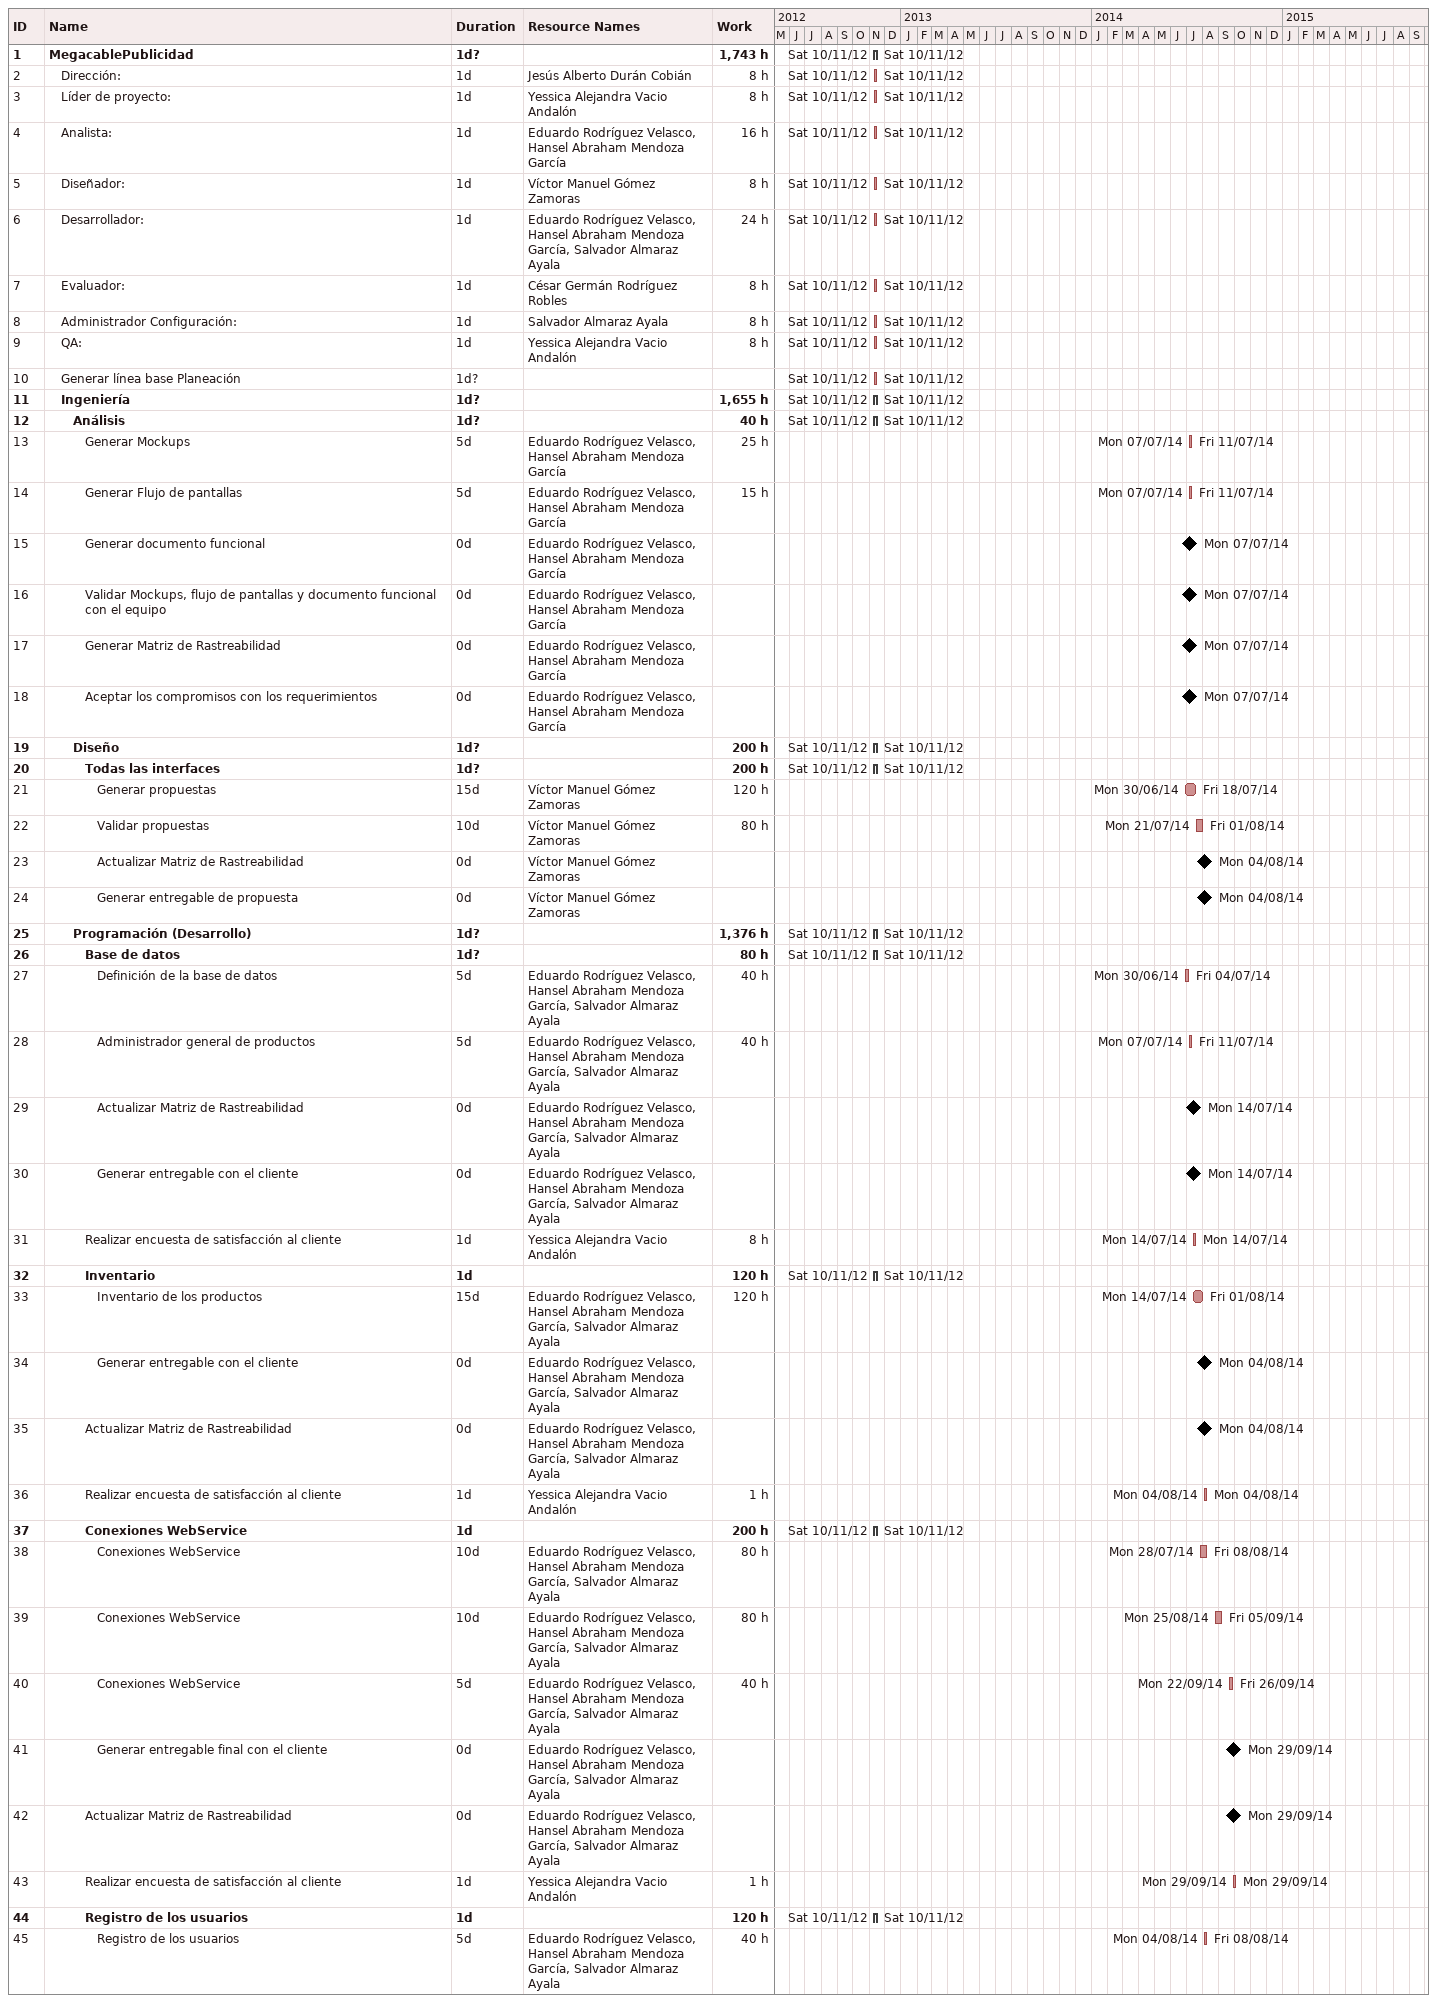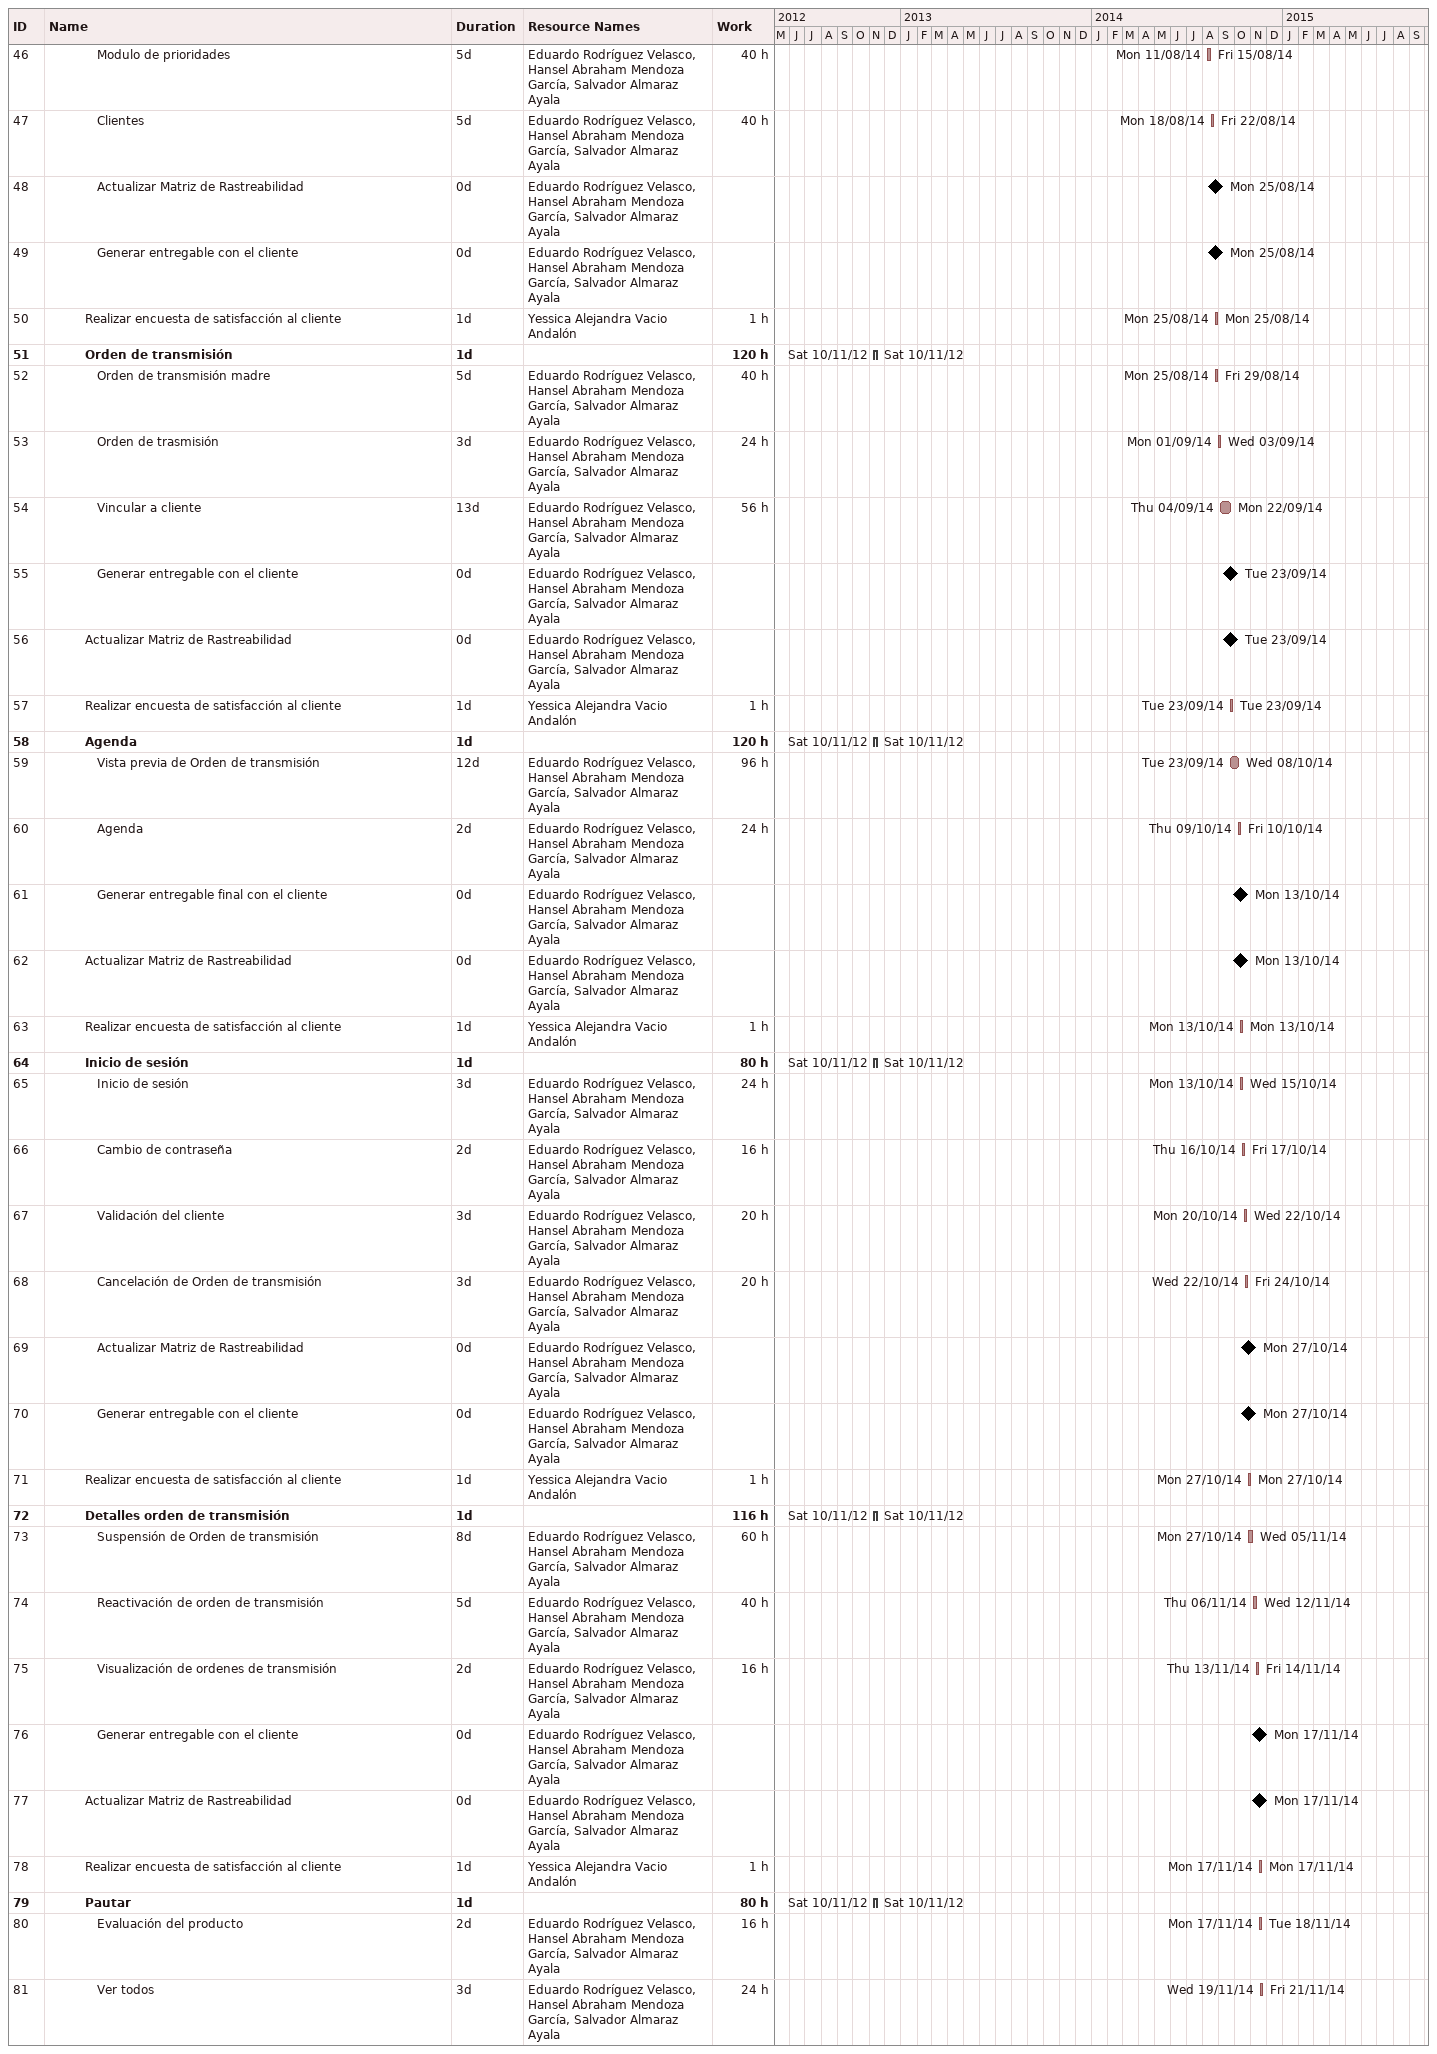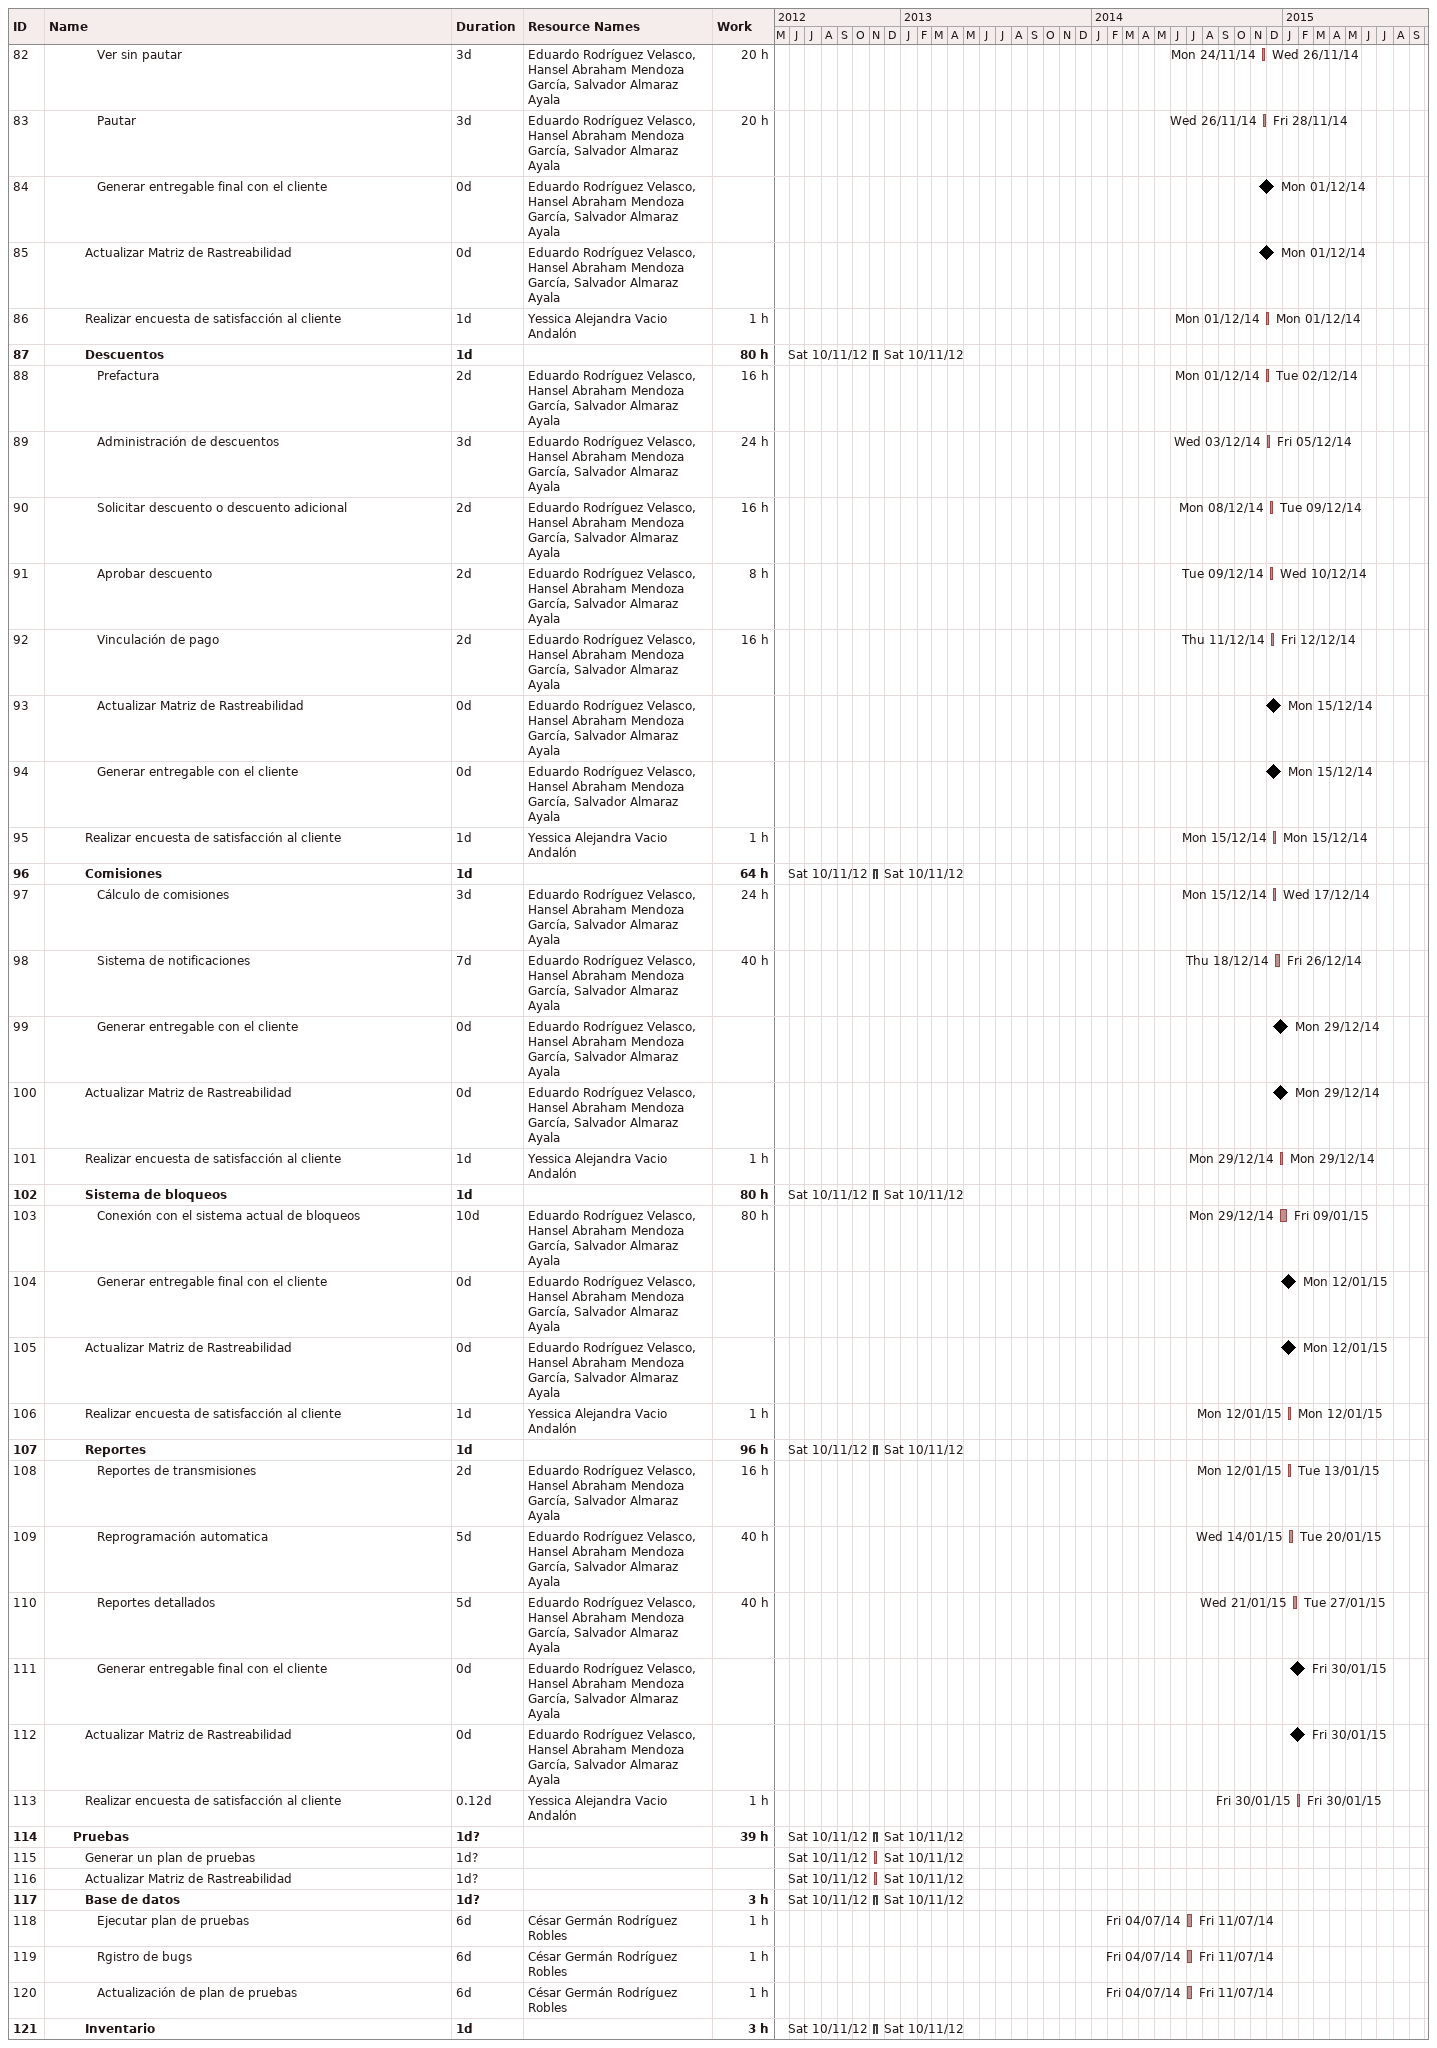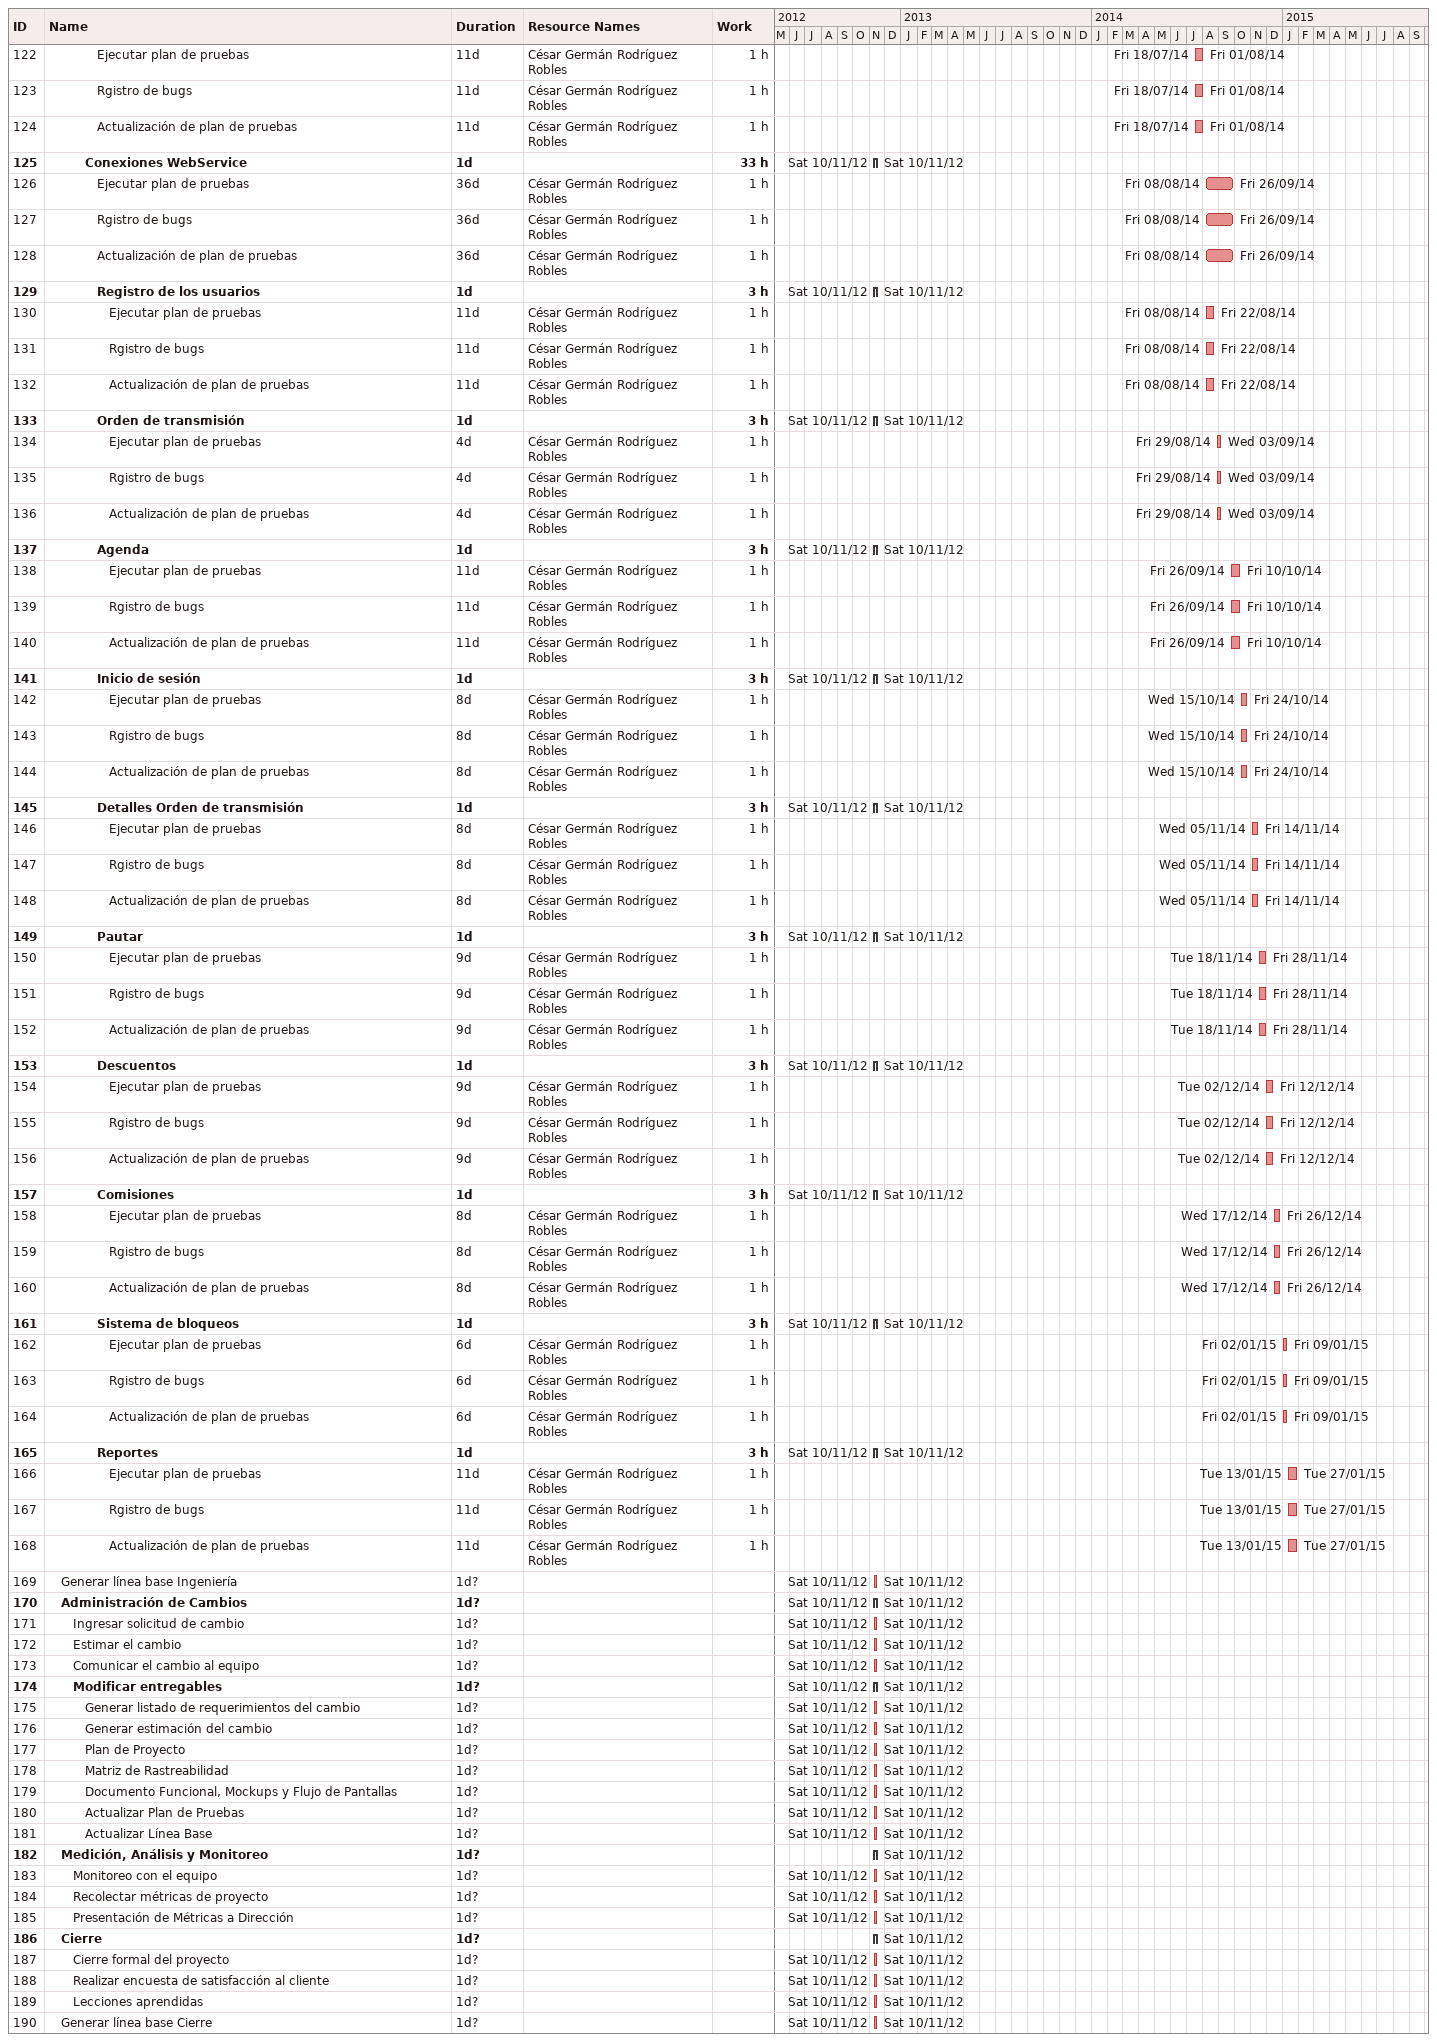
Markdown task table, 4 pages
| ID | Level | Task | Duration | Start | Finish | Resources | Work (h) |
|---|---|---|---|---|---|---|---|
| 1 | 1 | **MegacablePublicidad** | 1d? | 2012-11-10 | 2012-11-10 |  | 1743 |
| 2 | 2 | Dirección: | 1d | 2012-11-10 | 2012-11-10 | Jesús Alberto Durán Cobián | 8 |
| 3 | 2 | Líder de proyecto: | 1d | 2012-11-10 | 2012-11-10 | Yessica Alejandra Vacio Andalón | 8 |
| 4 | 2 | Analista: | 1d | 2012-11-10 | 2012-11-10 | Eduardo Rodríguez Velasco, Hansel Abraham Mendoza García | 16 |
| 5 | 2 | Diseñador: | 1d | 2012-11-10 | 2012-11-10 | Víctor Manuel Gómez Zamoras | 8 |
| 6 | 2 | Desarrollador: | 1d | 2012-11-10 | 2012-11-10 | Eduardo Rodríguez Velasco, Hansel Abraham Mendoza García, Salvador Almaraz Ayala | 24 |
| 7 | 2 | Evaluador: | 1d | 2012-11-10 | 2012-11-10 | César Germán Rodríguez Robles | 8 |
| 8 | 2 | Administrador Configuración: | 1d | 2012-11-10 | 2012-11-10 | Salvador Almaraz Ayala | 8 |
| 9 | 2 | QA: | 1d | 2012-11-10 | 2012-11-10 | Yessica Alejandra Vacio Andalón | 8 |
| 10 | 2 | Generar línea base Planeación | 1d? | 2012-11-10 | 2012-11-10 |  |  |
| 11 | 2 | **Ingeniería** | 1d? | 2012-11-10 | 2012-11-10 |  | 1655 |
| 12 | 3 | **Análisis** | 1d? | 2012-11-10 | 2012-11-10 |  | 40 |
| 13 | 4 | Generar Mockups | 5d | 2014-07-07 | 2014-07-11 | Eduardo Rodríguez Velasco, Hansel Abraham Mendoza García | 25 |
| 14 | 4 | Generar Flujo de pantallas | 5d | 2014-07-07 | 2014-07-11 | Eduardo Rodríguez Velasco, Hansel Abraham Mendoza García | 15 |
| 15 | 4 | Generar documento funcional | 0d | 2014-07-07 | 2014-07-07 | Eduardo Rodríguez Velasco, Hansel Abraham Mendoza García |  |
| 16 | 4 | Validar Mockups, flujo de pantallas y documento funcional con el equipo | 0d | 2014-07-07 | 2014-07-07 | Eduardo Rodríguez Velasco, Hansel Abraham Mendoza García |  |
| 17 | 4 | Generar Matriz de Rastreabilidad | 0d | 2014-07-07 | 2014-07-07 | Eduardo Rodríguez Velasco, Hansel Abraham Mendoza García |  |
| 18 | 4 | Aceptar los compromisos con los requerimientos | 0d | 2014-07-07 | 2014-07-07 | Eduardo Rodríguez Velasco, Hansel Abraham Mendoza García |  |
| 19 | 3 | **Diseño** | 1d? | 2012-11-10 | 2012-11-10 |  | 200 |
| 20 | 4 | **Todas las interfaces** | 1d? | 2012-11-10 | 2012-11-10 |  | 200 |
| 21 | 5 | Generar propuestas | 15d | 2014-06-30 | 2014-07-18 | Víctor Manuel Gómez Zamoras | 120 |
| 22 | 5 | Validar propuestas | 10d | 2014-07-21 | 2014-08-01 | Víctor Manuel Gómez Zamoras | 80 |
| 23 | 5 | Actualizar Matriz de Rastreabilidad | 0d | 2014-08-04 | 2014-08-04 | Víctor Manuel Gómez Zamoras |  |
| 24 | 5 | Generar entregable de propuesta | 0d | 2014-08-04 | 2014-08-04 | Víctor Manuel Gómez Zamoras |  |
| 25 | 3 | **Programación (Desarrollo)** | 1d? | 2012-11-10 | 2012-11-10 |  | 1376 |
| 26 | 4 | **Base de datos** | 1d? | 2012-11-10 | 2012-11-10 |  | 80 |
| 27 | 5 | Definición de la base de datos | 5d | 2014-06-30 | 2014-07-04 | Eduardo Rodríguez Velasco, Hansel Abraham Mendoza García, Salvador Almaraz Ayala | 40 |
| 28 | 5 | Administrador general de productos | 5d | 2014-07-07 | 2014-07-11 | Eduardo Rodríguez Velasco, Hansel Abraham Mendoza García, Salvador Almaraz Ayala | 40 |
| 29 | 5 | Actualizar Matriz de Rastreabilidad | 0d | 2014-07-14 | 2014-07-14 | Eduardo Rodríguez Velasco, Hansel Abraham Mendoza García, Salvador Almaraz Ayala |  |
| 30 | 5 | Generar entregable con el cliente | 0d | 2014-07-14 | 2014-07-14 | Eduardo Rodríguez Velasco, Hansel Abraham Mendoza García, Salvador Almaraz Ayala |  |
| 31 | 4 | Realizar encuesta de satisfacción al cliente | 1d | 2014-07-14 | 2014-07-14 | Yessica Alejandra Vacio Andalón | 8 |
| 32 | 4 | **Inventario** | 1d | 2012-11-10 | 2012-11-10 |  | 120 |
| 33 | 5 | Inventario de los productos | 15d | 2014-07-14 | 2014-08-01 | Eduardo Rodríguez Velasco, Hansel Abraham Mendoza García, Salvador Almaraz Ayala | 120 |
| 34 | 5 | Generar entregable con el cliente | 0d | 2014-08-04 | 2014-08-04 | Eduardo Rodríguez Velasco, Hansel Abraham Mendoza García, Salvador Almaraz Ayala |  |
| 35 | 4 | Actualizar Matriz de Rastreabilidad | 0d | 2014-08-04 | 2014-08-04 | Eduardo Rodríguez Velasco, Hansel Abraham Mendoza García, Salvador Almaraz Ayala |  |
| 36 | 4 | Realizar encuesta de satisfacción al cliente | 1d | 2014-08-04 | 2014-08-04 | Yessica Alejandra Vacio Andalón | 1 |
| 37 | 4 | **Conexiones WebService** | 1d | 2012-11-10 | 2012-11-10 |  | 200 |
| 38 | 5 | Conexiones WebService | 10d | 2014-07-28 | 2014-08-08 | Eduardo Rodríguez Velasco, Hansel Abraham Mendoza García, Salvador Almaraz Ayala | 80 |
| 39 | 5 | Conexiones WebService | 10d | 2014-08-25 | 2014-09-05 | Eduardo Rodríguez Velasco, Hansel Abraham Mendoza García, Salvador Almaraz Ayala | 80 |
| 40 | 5 | Conexiones WebService | 5d | 2014-09-22 | 2014-09-26 | Eduardo Rodríguez Velasco, Hansel Abraham Mendoza García, Salvador Almaraz Ayala | 40 |
| 41 | 5 | Generar entregable final con el cliente | 0d | 2014-09-29 | 2014-09-29 | Eduardo Rodríguez Velasco, Hansel Abraham Mendoza García, Salvador Almaraz Ayala |  |
| 42 | 4 | Actualizar Matriz de Rastreabilidad | 0d | 2014-09-29 | 2014-09-29 | Eduardo Rodríguez Velasco, Hansel Abraham Mendoza García, Salvador Almaraz Ayala |  |
| 43 | 4 | Realizar encuesta de satisfacción al cliente | 1d | 2014-09-29 | 2014-09-29 | Yessica Alejandra Vacio Andalón | 1 |
| 44 | 4 | **Registro de los usuarios** | 1d | 2012-11-10 | 2012-11-10 |  | 120 |
| 45 | 5 | Registro de los usuarios | 5d | 2014-08-04 | 2014-08-08 | Eduardo Rodríguez Velasco, Hansel Abraham Mendoza García, Salvador Almaraz Ayala | 40 |
| 46 | 5 | Modulo de prioridades | 5d | 2014-08-11 | 2014-08-15 | Eduardo Rodríguez Velasco, Hansel Abraham Mendoza García, Salvador Almaraz Ayala | 40 |
| 47 | 5 | Clientes | 5d | 2014-08-18 | 2014-08-22 | Eduardo Rodríguez Velasco, Hansel Abraham Mendoza García, Salvador Almaraz Ayala | 40 |
| 48 | 5 | Actualizar Matriz de Rastreabilidad | 0d | 2014-08-25 | 2014-08-25 | Eduardo Rodríguez Velasco, Hansel Abraham Mendoza García, Salvador Almaraz Ayala |  |
| 49 | 5 | Generar entregable con el cliente | 0d | 2014-08-25 | 2014-08-25 | Eduardo Rodríguez Velasco, Hansel Abraham Mendoza García, Salvador Almaraz Ayala |  |
| 50 | 4 | Realizar encuesta de satisfacción al cliente | 1d | 2014-08-25 | 2014-08-25 | Yessica Alejandra Vacio Andalón | 1 |
| 51 | 4 | **Orden de transmisión** | 1d | 2012-11-10 | 2012-11-10 |  | 120 |
| 52 | 5 | Orden de transmisión madre | 5d | 2014-08-25 | 2014-08-29 | Eduardo Rodríguez Velasco, Hansel Abraham Mendoza García, Salvador Almaraz Ayala | 40 |
| 53 | 5 | Orden de trasmisión | 3d | 2014-09-01 | 2014-09-03 | Eduardo Rodríguez Velasco, Hansel Abraham Mendoza García, Salvador Almaraz Ayala | 24 |
| 54 | 5 | Vincular a cliente | 13d | 2014-09-04 | 2014-09-22 | Eduardo Rodríguez Velasco, Hansel Abraham Mendoza García, Salvador Almaraz Ayala | 56 |
| 55 | 5 | Generar entregable con el cliente | 0d | 2014-09-23 | 2014-09-23 | Eduardo Rodríguez Velasco, Hansel Abraham Mendoza García, Salvador Almaraz Ayala |  |
| 56 | 4 | Actualizar Matriz de Rastreabilidad | 0d | 2014-09-23 | 2014-09-23 | Eduardo Rodríguez Velasco, Hansel Abraham Mendoza García, Salvador Almaraz Ayala |  |
| 57 | 4 | Realizar encuesta de satisfacción al cliente | 1d | 2014-09-23 | 2014-09-23 | Yessica Alejandra Vacio Andalón | 1 |
| 58 | 4 | **Agenda** | 1d | 2012-11-10 | 2012-11-10 |  | 120 |
| 59 | 5 | Vista previa de Orden de transmisión | 12d | 2014-09-23 | 2014-10-08 | Eduardo Rodríguez Velasco, Hansel Abraham Mendoza García, Salvador Almaraz Ayala | 96 |
| 60 | 5 | Agenda | 2d | 2014-10-09 | 2014-10-10 | Eduardo Rodríguez Velasco, Hansel Abraham Mendoza García, Salvador Almaraz Ayala | 24 |
| 61 | 5 | Generar entregable final con el cliente | 0d | 2014-10-13 | 2014-10-13 | Eduardo Rodríguez Velasco, Hansel Abraham Mendoza García, Salvador Almaraz Ayala |  |
| 62 | 4 | Actualizar Matriz de Rastreabilidad | 0d | 2014-10-13 | 2014-10-13 | Eduardo Rodríguez Velasco, Hansel Abraham Mendoza García, Salvador Almaraz Ayala |  |
| 63 | 4 | Realizar encuesta de satisfacción al cliente | 1d | 2014-10-13 | 2014-10-13 | Yessica Alejandra Vacio Andalón | 1 |
| 64 | 4 | **Inicio de sesión** | 1d | 2012-11-10 | 2012-11-10 |  | 80 |
| 65 | 5 | Inicio de sesión | 3d | 2014-10-13 | 2014-10-15 | Eduardo Rodríguez Velasco, Hansel Abraham Mendoza García, Salvador Almaraz Ayala | 24 |
| 66 | 5 | Cambio de contraseña | 2d | 2014-10-16 | 2014-10-17 | Eduardo Rodríguez Velasco, Hansel Abraham Mendoza García, Salvador Almaraz Ayala | 16 |
| 67 | 5 | Validación del cliente | 3d | 2014-10-20 | 2014-10-22 | Eduardo Rodríguez Velasco, Hansel Abraham Mendoza García, Salvador Almaraz Ayala | 20 |
| 68 | 5 | Cancelación de Orden de transmisión | 3d | 2014-10-22 | 2014-10-24 | Eduardo Rodríguez Velasco, Hansel Abraham Mendoza García, Salvador Almaraz Ayala | 20 |
| 69 | 5 | Actualizar Matriz de Rastreabilidad | 0d | 2014-10-27 | 2014-10-27 | Eduardo Rodríguez Velasco, Hansel Abraham Mendoza García, Salvador Almaraz Ayala |  |
| 70 | 5 | Generar entregable con el cliente | 0d | 2014-10-27 | 2014-10-27 | Eduardo Rodríguez Velasco, Hansel Abraham Mendoza García, Salvador Almaraz Ayala |  |
| 71 | 4 | Realizar encuesta de satisfacción al cliente | 1d | 2014-10-27 | 2014-10-27 | Yessica Alejandra Vacio Andalón | 1 |
| 72 | 4 | **Detalles orden de transmisión** | 1d | 2012-11-10 | 2012-11-10 |  | 116 |
| 73 | 5 | Suspensión de Orden de transmisión | 8d | 2014-10-27 | 2014-11-05 | Eduardo Rodríguez Velasco, Hansel Abraham Mendoza García, Salvador Almaraz Ayala | 60 |
| 74 | 5 | Reactivación de orden de transmisión | 5d | 2014-11-06 | 2014-11-12 | Eduardo Rodríguez Velasco, Hansel Abraham Mendoza García, Salvador Almaraz Ayala | 40 |
| 75 | 5 | Visualización de ordenes de transmisión | 2d | 2014-11-13 | 2014-11-14 | Eduardo Rodríguez Velasco, Hansel Abraham Mendoza García, Salvador Almaraz Ayala | 16 |
| 76 | 5 | Generar entregable con el cliente | 0d | 2014-11-17 | 2014-11-17 | Eduardo Rodríguez Velasco, Hansel Abraham Mendoza García, Salvador Almaraz Ayala |  |
| 77 | 4 | Actualizar Matriz de Rastreabilidad | 0d | 2014-11-17 | 2014-11-17 | Eduardo Rodríguez Velasco, Hansel Abraham Mendoza García, Salvador Almaraz Ayala |  |
| 78 | 4 | Realizar encuesta de satisfacción al cliente | 1d | 2014-11-17 | 2014-11-17 | Yessica Alejandra Vacio Andalón | 1 |
| 79 | 4 | **Pautar** | 1d | 2012-11-10 | 2012-11-10 |  | 80 |
| 80 | 5 | Evaluación del producto | 2d | 2014-11-17 | 2014-11-18 | Eduardo Rodríguez Velasco, Hansel Abraham Mendoza García, Salvador Almaraz Ayala | 16 |
| 81 | 5 | Ver todos | 3d | 2014-11-19 | 2014-11-21 | Eduardo Rodríguez Velasco, Hansel Abraham Mendoza García, Salvador Almaraz Ayala | 24 |
| 82 | 5 | Ver sin pautar | 3d | 2014-11-24 | 2014-11-26 | Eduardo Rodríguez Velasco, Hansel Abraham Mendoza García, Salvador Almaraz Ayala | 20 |
| 83 | 5 | Pautar | 3d | 2014-11-26 | 2014-11-28 | Eduardo Rodríguez Velasco, Hansel Abraham Mendoza García, Salvador Almaraz Ayala | 20 |
| 84 | 5 | Generar entregable final con el cliente | 0d | 2014-12-01 | 2014-12-01 | Eduardo Rodríguez Velasco, Hansel Abraham Mendoza García, Salvador Almaraz Ayala |  |
| 85 | 4 | Actualizar Matriz de Rastreabilidad | 0d | 2014-12-01 | 2014-12-01 | Eduardo Rodríguez Velasco, Hansel Abraham Mendoza García, Salvador Almaraz Ayala |  |
| 86 | 4 | Realizar encuesta de satisfacción al cliente | 1d | 2014-12-01 | 2014-12-01 | Yessica Alejandra Vacio Andalón | 1 |
| 87 | 4 | **Descuentos** | 1d | 2012-11-10 | 2012-11-10 |  | 80 |
| 88 | 5 | Prefactura | 2d | 2014-12-01 | 2014-12-02 | Eduardo Rodríguez Velasco, Hansel Abraham Mendoza García, Salvador Almaraz Ayala | 16 |
| 89 | 5 | Administración de descuentos | 3d | 2014-12-03 | 2014-12-05 | Eduardo Rodríguez Velasco, Hansel Abraham Mendoza García, Salvador Almaraz Ayala | 24 |
| 90 | 5 | Solicitar descuento o descuento adicional | 2d | 2014-12-08 | 2014-12-09 | Eduardo Rodríguez Velasco, Hansel Abraham Mendoza García, Salvador Almaraz Ayala | 16 |
| 91 | 5 | Aprobar descuento | 2d | 2014-12-09 | 2014-12-10 | Eduardo Rodríguez Velasco, Hansel Abraham Mendoza García, Salvador Almaraz Ayala | 8 |
| 92 | 5 | Vinculación de pago | 2d | 2014-12-11 | 2014-12-12 | Eduardo Rodríguez Velasco, Hansel Abraham Mendoza García, Salvador Almaraz Ayala | 16 |
| 93 | 5 | Actualizar Matriz de Rastreabilidad | 0d | 2014-12-15 | 2014-12-15 | Eduardo Rodríguez Velasco, Hansel Abraham Mendoza García, Salvador Almaraz Ayala |  |
| 94 | 5 | Generar entregable con el cliente | 0d | 2014-12-15 | 2014-12-15 | Eduardo Rodríguez Velasco, Hansel Abraham Mendoza García, Salvador Almaraz Ayala |  |
| 95 | 4 | Realizar encuesta de satisfacción al cliente | 1d | 2014-12-15 | 2014-12-15 | Yessica Alejandra Vacio Andalón | 1 |
| 96 | 4 | **Comisiones** | 1d | 2012-11-10 | 2012-11-10 |  | 64 |
| 97 | 5 | Cálculo de comisiones | 3d | 2014-12-15 | 2014-12-17 | Eduardo Rodríguez Velasco, Hansel Abraham Mendoza García, Salvador Almaraz Ayala | 24 |
| 98 | 5 | Sistema de notificaciones | 7d | 2014-12-18 | 2014-12-26 | Eduardo Rodríguez Velasco, Hansel Abraham Mendoza García, Salvador Almaraz Ayala | 40 |
| 99 | 5 | Generar entregable con el cliente | 0d | 2014-12-29 | 2014-12-29 | Eduardo Rodríguez Velasco, Hansel Abraham Mendoza García, Salvador Almaraz Ayala |  |
| 100 | 4 | Actualizar Matriz de Rastreabilidad | 0d | 2014-12-29 | 2014-12-29 | Eduardo Rodríguez Velasco, Hansel Abraham Mendoza García, Salvador Almaraz Ayala |  |
| 101 | 4 | Realizar encuesta de satisfacción al cliente | 1d | 2014-12-29 | 2014-12-29 | Yessica Alejandra Vacio Andalón | 1 |
| 102 | 4 | **Sistema de bloqueos** | 1d | 2012-11-10 | 2012-11-10 |  | 80 |
| 103 | 5 | Conexión con el sistema actual de bloqueos | 10d | 2014-12-29 | 2015-01-09 | Eduardo Rodríguez Velasco, Hansel Abraham Mendoza García, Salvador Almaraz Ayala | 80 |
| 104 | 5 | Generar entregable final con el cliente | 0d | 2015-01-12 | 2015-01-12 | Eduardo Rodríguez Velasco, Hansel Abraham Mendoza García, Salvador Almaraz Ayala |  |
| 105 | 4 | Actualizar Matriz de Rastreabilidad | 0d | 2015-01-12 | 2015-01-12 | Eduardo Rodríguez Velasco, Hansel Abraham Mendoza García, Salvador Almaraz Ayala |  |
| 106 | 4 | Realizar encuesta de satisfacción al cliente | 1d | 2015-01-12 | 2015-01-12 | Yessica Alejandra Vacio Andalón | 1 |
| 107 | 4 | **Reportes** | 1d | 2012-11-10 | 2012-11-10 |  | 96 |
| 108 | 5 | Reportes de transmisiones | 2d | 2015-01-12 | 2015-01-13 | Eduardo Rodríguez Velasco, Hansel Abraham Mendoza García, Salvador Almaraz Ayala | 16 |
| 109 | 5 | Reprogramación automatica | 5d | 2015-01-14 | 2015-01-20 | Eduardo Rodríguez Velasco, Hansel Abraham Mendoza García, Salvador Almaraz Ayala | 40 |
| 110 | 5 | Reportes detallados | 5d | 2015-01-21 | 2015-01-27 | Eduardo Rodríguez Velasco, Hansel Abraham Mendoza García, Salvador Almaraz Ayala | 40 |
| 111 | 5 | Generar entregable final con el cliente | 0d | 2015-01-30 | 2015-01-30 | Eduardo Rodríguez Velasco, Hansel Abraham Mendoza García, Salvador Almaraz Ayala |  |
| 112 | 4 | Actualizar Matriz de Rastreabilidad | 0d | 2015-01-30 | 2015-01-30 | Eduardo Rodríguez Velasco, Hansel Abraham Mendoza García, Salvador Almaraz Ayala |  |
| 113 | 4 | Realizar encuesta de satisfacción al cliente | 0.12d | 2015-01-30 | 2015-01-30 | Yessica Alejandra Vacio Andalón | 1 |
| 114 | 3 | **Pruebas** | 1d? | 2012-11-10 | 2012-11-10 |  | 39 |
| 115 | 4 | Generar un plan de pruebas | 1d? | 2012-11-10 | 2012-11-10 |  |  |
| 116 | 4 | Actualizar Matriz de Rastreabilidad | 1d? | 2012-11-10 | 2012-11-10 |  |  |
| 117 | 4 | **Base de datos** | 1d? | 2012-11-10 | 2012-11-10 |  | 3 |
| 118 | 5 | Ejecutar plan de pruebas | 6d | 2014-07-04 | 2014-07-11 | César Germán Rodríguez Robles | 1 |
| 119 | 5 | Rgistro de bugs | 6d | 2014-07-04 | 2014-07-11 | César Germán Rodríguez Robles | 1 |
| 120 | 5 | Actualización de plan de pruebas | 6d | 2014-07-04 | 2014-07-11 | César Germán Rodríguez Robles | 1 |
| 121 | 4 | **Inventario** | 1d | 2012-11-10 | 2012-11-10 |  | 3 |
| 122 | 5 | Ejecutar plan de pruebas | 11d | 2014-07-18 | 2014-08-01 | César Germán Rodríguez Robles | 1 |
| 123 | 5 | Rgistro de bugs | 11d | 2014-07-18 | 2014-08-01 | César Germán Rodríguez Robles | 1 |
| 124 | 5 | Actualización de plan de pruebas | 11d | 2014-07-18 | 2014-08-01 | César Germán Rodríguez Robles | 1 |
| 125 | 4 | **Conexiones WebService** | 1d | 2012-11-10 | 2012-11-10 |  | 33 |
| 126 | 5 | Ejecutar plan de pruebas | 36d | 2014-08-08 | 2014-09-26 | César Germán Rodríguez Robles | 1 |
| 127 | 5 | Rgistro de bugs | 36d | 2014-08-08 | 2014-09-26 | César Germán Rodríguez Robles | 1 |
| 128 | 5 | Actualización de plan de pruebas | 36d | 2014-08-08 | 2014-09-26 | César Germán Rodríguez Robles | 1 |
| 129 | 5 | **Registro de los usuarios** | 1d | 2012-11-10 | 2012-11-10 |  | 3 |
| 130 | 6 | Ejecutar plan de pruebas | 11d | 2014-08-08 | 2014-08-22 | César Germán Rodríguez Robles | 1 |
| 131 | 6 | Rgistro de bugs | 11d | 2014-08-08 | 2014-08-22 | César Germán Rodríguez Robles | 1 |
| 132 | 6 | Actualización de plan de pruebas | 11d | 2014-08-08 | 2014-08-22 | César Germán Rodríguez Robles | 1 |
| 133 | 5 | **Orden de transmisión** | 1d | 2012-11-10 | 2012-11-10 |  | 3 |
| 134 | 6 | Ejecutar plan de pruebas | 4d | 2014-08-29 | 2014-09-03 | César Germán Rodríguez Robles | 1 |
| 135 | 6 | Rgistro de bugs | 4d | 2014-08-29 | 2014-09-03 | César Germán Rodríguez Robles | 1 |
| 136 | 6 | Actualización de plan de pruebas | 4d | 2014-08-29 | 2014-09-03 | César Germán Rodríguez Robles | 1 |
| 137 | 5 | **Agenda** | 1d | 2012-11-10 | 2012-11-10 |  | 3 |
| 138 | 6 | Ejecutar plan de pruebas | 11d | 2014-09-26 | 2014-10-10 | César Germán Rodríguez Robles | 1 |
| 139 | 6 | Rgistro de bugs | 11d | 2014-09-26 | 2014-10-10 | César Germán Rodríguez Robles | 1 |
| 140 | 6 | Actualización de plan de pruebas | 11d | 2014-09-26 | 2014-10-10 | César Germán Rodríguez Robles | 1 |
| 141 | 5 | **Inicio de sesión** | 1d | 2012-11-10 | 2012-11-10 |  | 3 |
| 142 | 6 | Ejecutar plan de pruebas | 8d | 2014-10-15 | 2014-10-24 | César Germán Rodríguez Robles | 1 |
| 143 | 6 | Rgistro de bugs | 8d | 2014-10-15 | 2014-10-24 | César Germán Rodríguez Robles | 1 |
| 144 | 6 | Actualización de plan de pruebas | 8d | 2014-10-15 | 2014-10-24 | César Germán Rodríguez Robles | 1 |
| 145 | 5 | **Detalles Orden de transmisión** | 1d | 2012-11-10 | 2012-11-10 |  | 3 |
| 146 | 6 | Ejecutar plan de pruebas | 8d | 2014-11-05 | 2014-11-14 | César Germán Rodríguez Robles | 1 |
| 147 | 6 | Rgistro de bugs | 8d | 2014-11-05 | 2014-11-14 | César Germán Rodríguez Robles | 1 |
| 148 | 6 | Actualización de plan de pruebas | 8d | 2014-11-05 | 2014-11-14 | César Germán Rodríguez Robles | 1 |
| 149 | 5 | **Pautar** | 1d | 2012-11-10 | 2012-11-10 |  | 3 |
| 150 | 6 | Ejecutar plan de pruebas | 9d | 2014-11-18 | 2014-11-28 | César Germán Rodríguez Robles | 1 |
| 151 | 6 | Rgistro de bugs | 9d | 2014-11-18 | 2014-11-28 | César Germán Rodríguez Robles | 1 |
| 152 | 6 | Actualización de plan de pruebas | 9d | 2014-11-18 | 2014-11-28 | César Germán Rodríguez Robles | 1 |
| 153 | 5 | **Descuentos** | 1d | 2012-11-10 | 2012-11-10 |  | 3 |
| 154 | 6 | Ejecutar plan de pruebas | 9d | 2014-12-02 | 2014-12-12 | César Germán Rodríguez Robles | 1 |
| 155 | 6 | Rgistro de bugs | 9d | 2014-12-02 | 2014-12-12 | César Germán Rodríguez Robles | 1 |
| 156 | 6 | Actualización de plan de pruebas | 9d | 2014-12-02 | 2014-12-12 | César Germán Rodríguez Robles | 1 |
| 157 | 5 | **Comisiones** | 1d | 2012-11-10 | 2012-11-10 |  | 3 |
| 158 | 6 | Ejecutar plan de pruebas | 8d | 2014-12-17 | 2014-12-26 | César Germán Rodríguez Robles | 1 |
| 159 | 6 | Rgistro de bugs | 8d | 2014-12-17 | 2014-12-26 | César Germán Rodríguez Robles | 1 |
| 160 | 6 | Actualización de plan de pruebas | 8d | 2014-12-17 | 2014-12-26 | César Germán Rodríguez Robles | 1 |
| 161 | 5 | **Sistema de bloqueos** | 1d | 2012-11-10 | 2012-11-10 |  | 3 |
| 162 | 6 | Ejecutar plan de pruebas | 6d | 2015-01-02 | 2015-01-09 | César Germán Rodríguez Robles | 1 |
| 163 | 6 | Rgistro de bugs | 6d | 2015-01-02 | 2015-01-09 | César Germán Rodríguez Robles | 1 |
| 164 | 6 | Actualización de plan de pruebas | 6d | 2015-01-02 | 2015-01-09 | César Germán Rodríguez Robles | 1 |
| 165 | 5 | **Reportes** | 1d | 2012-11-10 | 2012-11-10 |  | 3 |
| 166 | 6 | Ejecutar plan de pruebas | 11d | 2015-01-13 | 2015-01-27 | César Germán Rodríguez Robles | 1 |
| 167 | 6 | Rgistro de bugs | 11d | 2015-01-13 | 2015-01-27 | César Germán Rodríguez Robles | 1 |
| 168 | 6 | Actualización de plan de pruebas | 11d | 2015-01-13 | 2015-01-27 | César Germán Rodríguez Robles | 1 |
| 169 | 2 | Generar línea base Ingeniería | 1d? | 2012-11-10 | 2012-11-10 |  |  |
| 170 | 2 | **Administración de Cambios** | 1d? | 2012-11-10 | 2012-11-10 |  |  |
| 171 | 3 | Ingresar solicitud de cambio | 1d? | 2012-11-10 | 2012-11-10 |  |  |
| 172 | 3 | Estimar el cambio | 1d? | 2012-11-10 | 2012-11-10 |  |  |
| 173 | 3 | Comunicar el cambio al equipo | 1d? | 2012-11-10 | 2012-11-10 |  |  |
| 174 | 3 | **Modificar entregables** | 1d? | 2012-11-10 | 2012-11-10 |  |  |
| 175 | 4 | Generar listado de requerimientos del cambio | 1d? | 2012-11-10 | 2012-11-10 |  |  |
| 176 | 4 | Generar estimación del cambio | 1d? | 2012-11-10 | 2012-11-10 |  |  |
| 177 | 4 | Plan de Proyecto | 1d? | 2012-11-10 | 2012-11-10 |  |  |
| 178 | 4 | Matriz de Rastreabilidad | 1d? | 2012-11-10 | 2012-11-10 |  |  |
| 179 | 4 | Documento Funcional, Mockups y Flujo de Pantallas | 1d? | 2012-11-10 | 2012-11-10 |  |  |
| 180 | 4 | Actualizar Plan de Pruebas | 1d? | 2012-11-10 | 2012-11-10 |  |  |
| 181 | 4 | Actualizar Línea Base | 1d? | 2012-11-10 | 2012-11-10 |  |  |
| 182 | 2 | **Medición, Análisis y Monitoreo** | 1d? | 2012-11-10 | 2012-11-10 |  |  |
| 183 | 3 | Monitoreo con el equipo | 1d? | 2012-11-10 | 2012-11-10 |  |  |
| 184 | 3 | Recolectar métricas de proyecto | 1d? | 2012-11-10 | 2012-11-10 |  |  |
| 185 | 3 | Presentación de Métricas a Dirección | 1d? | 2012-11-10 | 2012-11-10 |  |  |
| 186 | 2 | **Cierre** | 1d? | 2012-11-10 | 2012-11-10 |  |  |
| 187 | 3 | Cierre formal del proyecto | 1d? | 2012-11-10 | 2012-11-10 |  |  |
| 188 | 3 | Realizar encuesta de satisfacción al cliente | 1d? | 2012-11-10 | 2012-11-10 |  |  |
| 189 | 3 | Lecciones aprendidas | 1d? | 2012-11-10 | 2012-11-10 |  |  |
| 190 | 2 | Generar línea base Cierre | 1d? | 2012-11-10 | 2012-11-10 |  |  |
